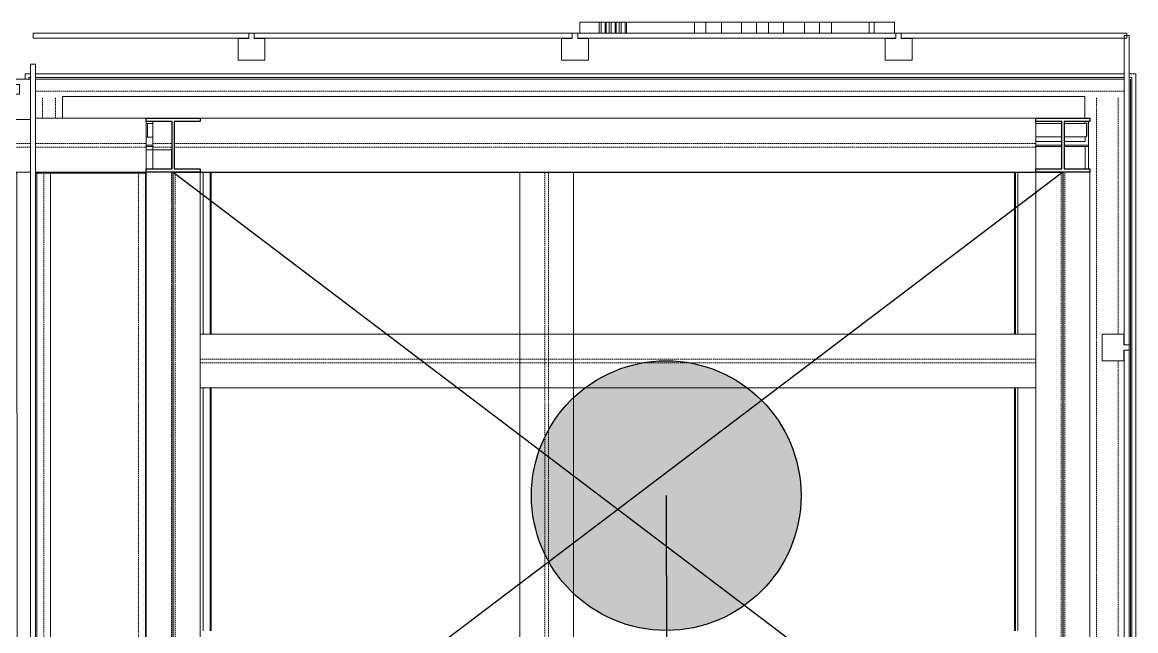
# Model space of a CAD drawing. Header units: millimetres. Extents: x 984 to 425800, y -34355 to 59419.
# Drawn here: x 136991 to 141121, y -13416 to -11160 of the extents above; entities that cross this region are included whole.
import ezdxf

# ---------------------------------------------------------------- set-up
doc = ezdxf.new("R2010")
doc.units = ezdxf.units.MM
doc.linetypes.add('DPA_Hidden 100', pattern=[7.2, 4.7, -2.5])
for name, color, linetype, lineweight in [('_ _ A-DETL-OPENING', 1, 'Continuous', 25), ('A-GENM', 1, 'Continuous', 9), ('A-GLAZ-CURT', 2, 'Continuous', 9), ('A-GLAZ-CWMG', 2, 'Continuous', 9), ('A-ROOF', 2, 'Continuous', 9), ('A-ROOM-IDEN', 3, 'Continuous', 25), ('I-WALL-E', 2, 'Continuous', 9), ('S-BEAM', 2, 'Continuous', 9), ('S-COLS', 6, 'Continuous', 25), ('S-COLS-E', 2, 'Continuous', 9)]:
    doc.layers.add(name, color=color, linetype=linetype, lineweight=lineweight)

# ---------------------------------------------------------------- blocks, each defined once
blk = doc.blocks.new('System Panel - DPA-AR_SP_Glass Panel 19mm-17713060-4110-01 GROUND LEVEL - REFLECTED CEILING PLAN')
at = {"layer": 'A-GLAZ-CURT'}
for p, q in [((-400.125, -9.5), (-400.125, 9.5)), ((-400.125, 9.5), (400.125, 9.5)), ((400.125, 9.5), (400.125, -9.5)), ((400.125, -9.5), (-400.125, -9.5))]:
    blk.add_line(p, q, dxfattribs=at)
blk = doc.blocks.new('H-Wide Flange-Column - H200x200x49_9-V258-4110-01 GROUND LEVEL - REFLECTED CEILING PLAN')
at = {"layer": 'S-COLS'}
for p, q in [((-100, 100), (100, 100)), ((-100, 88), (-100, 100)), ((-4, 88), (-100, 88)), ((-4, -88), (-4, 88)), ((100, 88), (4, 88)), ((4, 88), (4, -88)), ((100, 100), (100, 88)), ((-100, -100), (-100, -88)), ((-100, -88), (-4, -88)), ((100, -100), (-100, -100)), ((4, -88), (100, -88)), ((100, -88), (100, -100))]:
    blk.add_line(p, q, dxfattribs=at)
blk = doc.blocks.new('H-Wide Flange-Column - H200x200x49_9-V261-4110-01 GROUND LEVEL - REFLECTED CEILING PLAN')
at = {"layer": 'S-COLS'}
for p, q in [((-100, 100), (100, 100)), ((-100, 88), (-100, 100)), ((-4, 88), (-100, 88)), ((-4, -88), (-4, 88)), ((100, 88), (4, 88)), ((4, 88), (4, -88)), ((100, 100), (100, 88)), ((-100, -100), (-100, -88)), ((-100, -88), (-4, -88)), ((100, -100), (-100, -100)), ((4, -88), (100, -88)), ((100, -88), (100, -100))]:
    blk.add_line(p, q, dxfattribs=at)
blk = doc.blocks.new('H-Wide Flange Beams - H200x200x49_9-V262-4110-01 GROUND LEVEL - REFLECTED CEILING PLAN')
at = {"layer": 'S-BEAM'}
for p, q in [((-596, 100), (-1196, 100)), ((-1196, 100), (-596, 100)), ((-1196, 100), (-596, 100)), ((-1196, 100), (1291, 100)), ((504.2, 100), (-396, 100)), ((-396, 100), (504.2, 100)), ((-396, 100), (504.2, 100)), ((1291, 100), (704.2, 100)), ((704.2, 100), (1291, 100)), ((704.2, 100), (1291, 100)), ((-1279, -4), (-1279, -100)), ((-1279, -100), (-1279, -75.8)), ((-1279, -75.8), (-1279, -100)), ((-1279, -100), (-1279, -75.8)), ((-1279, -100), (1291, -100)), ((-1279, -100), (1291, -100)), ((-1279, -100), (1291, -100)), ((-1279, -100), (1291, -100))]:
    blk.add_line(p, q, dxfattribs=at)
at = {"layer": 'S-BEAM', "linetype": 'DPA_Hidden 100'}
blk.add_line((-1206.8, -6.5), (-1279, -6.5), dxfattribs=at)
blk = doc.blocks.new('H-Wide Flange Beams - H200x200x49_9-17713025-4110-01 GROUND LEVEL - REFLECTED CEILING PLAN')
at = {"layer": 'S-BEAM'}
for p, q in [((1726.3, 100), (-775, 100)), ((-775, 100), (1726.3, 100)), ((-775, 100), (1726.3, 100)), ((-775, 100), (1726.3, 100)), ((1726.3, 100), (1726.3, 4)), ((1726.3, 4), (1726.3, 100)), ((1726.3, 100), (1726.3, -100)), ((1726.3, -100), (1726.3, 100)), ((1726.3, -100), (1726.3, -4)), ((1726.3, -4), (1726.3, -100)), ((-775, -100), (1726.3, -100)), ((-775, -100), (1726.3, -100)), ((-775, -100), (1726.3, -100)), ((-775, -100), (1726.3, -100))]:
    blk.add_line(p, q, dxfattribs=at)
at = {"layer": 'S-BEAM', "linetype": 'DPA_Hidden 100'}
for p, q in [((1726.3, 6.5), (-773.3, 6.5)), ((1726.3, -6.5), (-773.3, -6.5))]:
    blk.add_line(p, q, dxfattribs=at)
blk = doc.blocks.new('DPA_SQ_50x50x3_2 - SQ 50X50X3_2-17713022-4110-01 GROUND LEVEL - REFLECTED CEILING PLAN')
at = {"layer": 'S-BEAM', "linetype": 'DPA_Hidden 100'}
blk.add_line((-1408.2, 0), (1092, 0), dxfattribs=at)
blk = doc.blocks.new('L03_Flashing_2 - L03_Flashing_3-17823054-4110-01 GROUND LEVEL - REFLECTED CEILING PLAN')
at = {"layer": 'A-ROOF'}
for p, q in [((92306.2, -16168.7), (92295.2, -16168.7)), ((92295.2, -16168.7), (92306.2, -16168.7)), ((92295.2, -16168.7), (92295.2, -18662.9)), ((92295.2, -16168.7), (92295.2, -18662.9)), ((92776.4, -16168.7), (92375.3, -16168.7)), ((92375.3, -16168.7), (92381.3, -16168.7)), ((92375.3, -16168.7), (92436.4, -16168.7)), ((92430.4, -16168.7), (92380.4, -16168.7)), ((92380.4, -16168.7), (92380.4, -18662.9)), ((92380.4, -16168.7), (92380.4, -18662.9)), ((92381.3, -16168.7), (92782.4, -16168.7)), ((92782.4, -16168.7), (92430.4, -16168.7)), ((92430.4, -18662.9), (92430.4, -16168.7)), ((92430.4, -16168.7), (92430.4, -18662.9)), ((92436.4, -16168.7), (92776.4, -16168.7)), ((92782.4, -18662.9), (92782.4, -16168.7)), ((92782.4, -16168.7), (92782.4, -18662.9)), ((92306.7, -18662.9), (92295.2, -18662.9)), ((92295.2, -18662.9), (92306.7, -18662.9)), ((92436.4, -18662.9), (92375.3, -18662.9)), ((92381.3, -18662.9), (92375.3, -18662.9)), ((92375.3, -18662.9), (92776.4, -18662.9)), ((92380.4, -18662.9), (92430.4, -18662.9)), ((92782.4, -18662.9), (92381.3, -18662.9)), ((92430.4, -18662.9), (92782.4, -18662.9)), ((92776.4, -18662.9), (92436.4, -18662.9))]:
    blk.add_line(p, q, dxfattribs=at)
blk = doc.blocks.new('H-Wide Flange Beams - H200x200x49_9-17713027-4110-01 GROUND LEVEL - REFLECTED CEILING PLAN')
at = {"layer": 'S-BEAM'}
for p, q in [((-1196, 100), (-1196, -100)), ((-1196, -100), (-1196, 100)), ((-1196, 100), (-1196, 4)), ((-1196, 4), (-1196, 100)), ((1304, 100), (-1196, 100)), ((-1196, 100), (1304, 100)), ((-1196, 100), (1304, 100)), ((-1196, 100), (1304, 100)), ((1304, 100), (1304, 4)), ((1304, 4), (1304, 100)), ((1304, 100), (1304, -100)), ((1304, -100), (1304, 100)), ((-1196, -100), (-1196, -4)), ((-1196, -4), (-1196, -100)), ((1304, -100), (1304, -4)), ((1304, -4), (1304, -100)), ((-1196, -100), (1304, -100)), ((-1196, -100), (1304, -100)), ((-1196, -100), (1304, -100)), ((-1196, -100), (1304, -100))]:
    blk.add_line(p, q, dxfattribs=at)
at = {"layer": 'S-BEAM', "linetype": 'DPA_Hidden 100'}
for p, q in [((1304, 6.5), (-1196, 6.5)), ((1304, -6.5), (-1196, -6.5))]:
    blk.add_line(p, q, dxfattribs=at)
blk = doc.blocks.new('System Panel - DPA-AR_SP_Glass Panel 19mm-17837109-4110-01 GROUND LEVEL - REFLECTED CEILING PLAN')
at = {"layer": 'A-GLAZ-CURT'}
for p, q in [((-418.125, -9.5), (-418.125, 9.5)), ((-418.125, 9.5), (418.125, 9.5)), ((418.125, 9.5), (418.125, -9.5)), ((418.125, -9.5), (-418.125, -9.5))]:
    blk.add_line(p, q, dxfattribs=at)
blk = doc.blocks.new('Rectangular Mullion - DPA_AR_Glass Lift Rev B-17712988-4110-01 GROUND LEVEL - REFLECTED CEILING PLAN')
at = {"layer": 'A-GLAZ-CWMG'}
for p, q in [((50, 90.5), (-50, 90.5)), ((-50, 90.5), (-50, 10.5)), ((50, 10.5), (50, 90.5)), ((-50, 10.5), (-10, 10.5)), ((-10, 10.5), (-10, -9.5)), ((10, -9.5), (10, 10.5)), ((10, 10.5), (50, 10.5)), ((-10, -9.5), (10, -9.5))]:
    blk.add_line(p, q, dxfattribs=at)
blk = doc.blocks.new('System Panel - DPA-AR_SP_Glass Panel 19mm-17713068-4110-01 GROUND LEVEL - REFLECTED CEILING PLAN')
at = {"layer": 'A-GLAZ-CURT'}
for p, q in [((-590, -9.5), (-590, 9.5)), ((-590, 9.5), (590, 9.5)), ((590, 9.5), (590, -9.5)), ((590, -9.5), (-590, -9.5))]:
    blk.add_line(p, q, dxfattribs=at)
blk = doc.blocks.new('System Panel - DPA-AR_SP_Glass Panel 19mm-17837103-4110-01 GROUND LEVEL - REFLECTED CEILING PLAN')
at = {"layer": 'A-GLAZ-CURT'}
for p, q in [((-573.3, -9.5), (-573.3, 9.5)), ((-573.3, 9.5), (573.3, 9.5)), ((573.3, 9.5), (573.3, -9.5)), ((573.3, -9.5), (-573.3, -9.5))]:
    blk.add_line(p, q, dxfattribs=at)
blk = doc.blocks.new('Rectangular Mullion - DPA_AR_Glass Lift Rev B-17712990-4110-01 GROUND LEVEL - REFLECTED CEILING PLAN')
at = {"layer": 'A-GLAZ-CWMG'}
for p, q in [((10, 9.5), (-10, 9.5)), ((-10, 9.5), (-10, -10.5)), ((10, -10.5), (10, 9.5)), ((-10, -10.5), (-50, -10.5)), ((-50, -10.5), (-50, -90.5)), ((50, -10.5), (10, -10.5)), ((50, -90.5), (50, -10.5)), ((-50, -90.5), (50, -90.5))]:
    blk.add_line(p, q, dxfattribs=at)
blk = doc.blocks.new('System Panel - DPA-AR_SP_Glass Panel 19mm-17713072-4110-01 GROUND LEVEL - REFLECTED CEILING PLAN')
at = {"layer": 'A-GLAZ-CURT'}
for p, q in [((-590, -9.5), (-590, 9.5)), ((-590, 9.5), (590, 9.5)), ((590, 9.5), (590, -9.5)), ((590, -9.5), (-590, -9.5))]:
    blk.add_line(p, q, dxfattribs=at)
blk = doc.blocks.new('H-Wide Flange Beams - H200x200x49_9-V263-4110-01 GROUND LEVEL - REFLECTED CEILING PLAN')
at = {"layer": 'S-BEAM'}
for p, q in [((-173.3, 100), (-773.3, 100)), ((-773.3, 100), (-173.3, 100)), ((-773.3, 100), (-173.3, 100)), ((-773.3, 100), (1726.3, 100)), ((926.9, 100), (26.7, 100)), ((26.7, 100), (926.9, 100)), ((26.7, 100), (926.9, 100)), ((1726.3, 100), (1126.9, 100)), ((1126.9, 100), (1726.3, 100)), ((1126.9, 100), (1726.3, 100)), ((1726.3, 100), (1726.3, 4)), ((1726.3, 4), (1726.3, 100)), ((1726.3, 100), (1726.3, -100)), ((1726.3, -100), (1726.3, 100)), ((1726.3, -100), (1726.3, -4)), ((1726.3, -4), (1726.3, -100)), ((-773.3, -100), (-173.3, -100)), ((-773.3, -100), (-173.3, -100)), ((-773.3, -100), (-173.3, -100)), ((-773.3, -100), (1726.3, -100)), ((26.7, -100), (926.9, -100)), ((26.7, -100), (926.9, -100)), ((26.7, -100), (926.9, -100)), ((1126.9, -100), (1726.3, -100)), ((1126.9, -100), (1726.3, -100)), ((1126.9, -100), (1726.3, -100))]:
    blk.add_line(p, q, dxfattribs=at)
at = {"layer": 'S-BEAM', "linetype": 'DPA_Hidden 100'}
for p, q in [((1726.3, 6.5), (-773.3, 6.5)), ((1726.3, -6.5), (-773.3, -6.5))]:
    blk.add_line(p, q, dxfattribs=at)
blk = doc.blocks.new('MRTA LOGO_700H - MRTA LOGO_700H-V264-4110-01 GROUND LEVEL - REFLECTED CEILING PLAN')
at = {"layer": 'A-GENM'}
for p, q in [((-878039, -11159.8), (-877692, -11159.8)), ((-877692, -11159.8), (-878039, -11159.8)), ((-878039, -11159.8), (-878039, -11199.8)), ((-877967.8, -11159.8), (-877734.1, -11159.8)), ((-877960.3, -11159.8), (-877967.8, -11159.8)), ((-877967.8, -11159.8), (-877967.8, -11199.8)), ((-877756.2, -11159.8), (-877960.3, -11159.8)), ((-877960.3, -11199.8), (-877960.3, -11159.8)), ((-877941.3, -11159.8), (-877945.9, -11159.8)), ((-877945.9, -11159.8), (-877741.8, -11159.8)), ((-877945.9, -11199.8), (-877945.9, -11159.8)), ((-877688.6, -11159.8), (-877941.3, -11159.8)), ((-877941.3, -11199.8), (-877941.3, -11159.8)), ((-877930.6, -11159.8), (-877696.8, -11159.8)), ((-877923, -11159.8), (-877930.6, -11159.8)), ((-877930.6, -11159.8), (-877930.6, -11199.8)), ((-877718.9, -11159.8), (-877923, -11159.8)), ((-877923, -11199.8), (-877923, -11159.8)), ((-877904.1, -11159.8), (-877908.6, -11159.8)), ((-877908.6, -11159.8), (-877704.5, -11159.8)), ((-877908.6, -11199.8), (-877908.6, -11159.8)), ((-877651.3, -11159.8), (-877904.1, -11159.8)), ((-877904.1, -11199.8), (-877904.1, -11159.8)), ((-877885.8, -11159.8), (-877893.3, -11159.8)), ((-877893.3, -11159.8), (-877659.6, -11159.8)), ((-877893.3, -11199.8), (-877893.3, -11159.8)), ((-877681.7, -11159.8), (-877885.8, -11159.8)), ((-877885.8, -11199.8), (-877885.8, -11159.8)), ((-877610.3, -11159.8), (-877875.7, -11159.8)), ((-877875.7, -11159.8), (-877610.3, -11159.8)), ((-877871.4, -11159.8), (-877667.3, -11159.8)), ((-877866.8, -11159.8), (-877871.4, -11159.8)), ((-877871.4, -11159.8), (-877871.4, -11199.8)), ((-877614.1, -11159.8), (-877866.8, -11159.8)), ((-877866.8, -11199.8), (-877866.8, -11159.8)), ((-877741.8, -11159.8), (-877756.2, -11159.8)), ((-877749.1, -11159.8), (-877679.1, -11159.8)), ((-877492.1, -11159.8), (-877749.1, -11159.8)), ((-877749.1, -11159.8), (-877492.1, -11159.8)), ((-877679.1, -11159.8), (-877749.1, -11159.8)), ((-877734.1, -11159.8), (-877710.3, -11159.8)), ((-877704.5, -11159.8), (-877718.9, -11159.8)), ((-877704.7, -11159.8), (-877688.6, -11159.8)), ((-877696.8, -11159.8), (-877673.1, -11159.8)), ((-877692, -11159.8), (-877610.3, -11159.8)), ((-877610.3, -11159.8), (-877692, -11159.8)), ((-877667.3, -11159.8), (-877681.7, -11159.8)), ((-877679.1, -11159.8), (-877457.1, -11159.8)), ((-877457.1, -11159.8), (-877679.1, -11159.8)), ((-877572.4, -11159.8), (-877673.3, -11159.8)), ((-877673.3, -11159.8), (-877636.7, -11159.8)), ((-877667.5, -11159.8), (-877651.3, -11159.8)), ((-877659.6, -11159.8), (-877635.8, -11159.8)), ((-877634.9, -11159.8), (-877657, -11159.8)), ((-877657, -11159.8), (-877575.3, -11159.8)), ((-877575.3, -11159.8), (-877657, -11159.8)), ((-877657, -11159.8), (-877634.9, -11159.8)), ((-877337.5, -11159.8), (-877639.3, -11159.8)), ((-877639.3, -11159.8), (-877337.5, -11159.8)), ((-877636.7, -11159.8), (-877612.9, -11159.8)), ((-877471.5, -11159.8), (-877634.9, -11159.8)), ((-877634.9, -11159.8), (-877471.5, -11159.8)), ((-877630.2, -11159.8), (-877614.1, -11159.8)), ((-877614.1, -11199.8), (-877614.1, -11159.8)), ((-877607.3, -11159.8), (-877545, -11159.8)), ((-877575.3, -11159.8), (-877471.5, -11159.8)), ((-877471.5, -11159.8), (-877575.3, -11159.8)), ((-877513.7, -11159.8), (-877572.4, -11159.8)), ((-877572.4, -11199.8), (-877572.4, -11159.8)), ((-877569.3, -11159.8), (-877302.5, -11159.8)), ((-877302.5, -11159.8), (-877569.3, -11159.8)), ((-877480, -11159.8), (-877540.2, -11159.8)), ((-877540.2, -11159.8), (-877489.6, -11159.8)), ((-877540, -11159.8), (-877482.8, -11159.8)), ((-877452.8, -11159.8), (-877513.7, -11159.8)), ((-877513.7, -11199.8), (-877513.7, -11159.8)), ((-877457.1, -11159.8), (-877489.3, -11159.8)), ((-877489.3, -11159.8), (-877457.1, -11159.8)), ((-877489.3, -11159.8), (-877465.9, -11159.8)), ((-877339, -11159.8), (-877465.3, -11159.8)), ((-877465.3, -11159.8), (-877428.7, -11159.8)), ((-877460.3, -11159.8), (-877444.1, -11159.8)), ((-877444.1, -11159.8), (-877458, -11159.8)), ((-877458, -11159.8), (-877428.3, -11159.8)), ((-877422.1, -11159.8), (-877457.1, -11159.8)), ((-877457.1, -11159.8), (-877345, -11159.8)), ((-877345, -11159.8), (-877457.1, -11159.8)), ((-877457.1, -11159.8), (-877422.1, -11159.8)), ((-877447.7, -11159.8), (-877452.8, -11159.8)), ((-877439.2, -11159.8), (-877447.7, -11159.8)), ((-877276.5, -11159.8), (-877439.8, -11159.8)), ((-877439.8, -11159.8), (-877035.7, -11159.8)), ((-877035.7, -11159.8), (-877439.8, -11159.8)), ((-877439.8, -11159.8), (-877276.5, -11159.8)), ((-877383.5, -11159.8), (-877439.2, -11159.8)), ((-877439.2, -11199.8), (-877439.2, -11159.8)), ((-877428.7, -11159.8), (-877404.9, -11159.8)), ((-877428.3, -11159.8), (-877422.2, -11159.8)), ((-877275, -11159.8), (-877422.1, -11159.8)), ((-877422.1, -11159.8), (-877275, -11159.8)), ((-877407.5, -11159.8), (-877391, -11159.8)), ((-877391, -11159.8), (-877405, -11159.8)), ((-877405, -11159.8), (-877383.5, -11159.8)), ((-877399.3, -11159.8), (-877329.2, -11159.8)), ((-877383.5, -11199.8), (-877383.5, -11159.8)), ((-877283.4, -11159.8), (-877339, -11159.8)), ((-877339, -11199.8), (-877339, -11159.8)), ((-877302.5, -11159.8), (-877337.5, -11159.8)), ((-877337.5, -11159.8), (-877302.5, -11159.8)), ((-877320.6, -11159.8), (-877263.8, -11159.8)), ((-877306.9, -11159.8), (-877256.3, -11159.8)), ((-877257.1, -11159.8), (-877306.9, -11159.8)), ((-877275.9, -11159.8), (-877283.4, -11159.8)), ((-877283.4, -11199.8), (-877283.4, -11159.8)), ((-876872.4, -11159.8), (-877276.5, -11159.8)), ((-877276.5, -11159.8), (-876872.4, -11159.8)), ((-877205.8, -11159.8), (-877275.9, -11159.8)), ((-877256.3, -11159.8), (-877232.6, -11159.8)), ((-877220.8, -11159.8), (-877255.8, -11159.8)), ((-877255.8, -11159.8), (-877235.1, -11159.8)), ((-877235.1, -11159.8), (-877255.8, -11159.8)), ((-877255.8, -11159.8), (-877220.8, -11159.8)), ((-877235.1, -11159.8), (-877165.1, -11159.8)), ((-877165.1, -11159.8), (-877235.1, -11159.8)), ((-877227, -11159.8), (-877210.8, -11159.8)), ((-877210.8, -11159.8), (-877224.7, -11159.8)), ((-877224.7, -11159.8), (-877150.2, -11159.8)), ((-877165.1, -11159.8), (-877220.8, -11159.8)), ((-877220.8, -11159.8), (-877165.1, -11159.8)), ((-877180.2, -11159.8), (-877206.7, -11159.8)), ((-877206.7, -11159.8), (-877031, -11159.8)), ((-877150.2, -11159.8), (-877205.8, -11159.8)), ((-877205.8, -11199.8), (-877205.8, -11159.8)), ((-877043.6, -11159.8), (-877180.2, -11159.8)), ((-877105.7, -11159.8), (-877164.8, -11159.8)), ((-877160.9, -11159.8), (-877038.9, -11159.8)), ((-877150.2, -11199.8), (-877150.2, -11159.8)), ((-876966.6, -11159.8), (-877105.7, -11159.8)), ((-877105.7, -11199.8), (-877105.7, -11159.8)), ((-877082.6, -11159.8), (-877076.6, -11159.8)), ((-876948.2, -11159.8), (-877078.7, -11159.8)), ((-877076.6, -11159.8), (-877012.1, -11159.8)), ((-877031, -11159.8), (-877007.2, -11159.8)), ((-877012.1, -11159.8), (-876988.3, -11159.8)), ((-877001.6, -11159.8), (-876948.2, -11159.8)), ((-876982.7, -11159.8), (-876966.6, -11159.8)), ((-876966.6, -11199.8), (-876966.6, -11159.8)), ((-876948.2, -11199.8), (-876948.2, -11159.8)), ((-876872.4, -11159.8), (-876872.4, -11199.8)), ((-878039, -11199.8), (-877692, -11199.8)), ((-877692, -11199.8), (-878039, -11199.8)), ((-877967.8, -11199.8), (-877960.3, -11199.8)), ((-877734.1, -11199.8), (-877967.8, -11199.8)), ((-877960.3, -11199.8), (-877756.2, -11199.8)), ((-877741.8, -11199.8), (-877945.9, -11199.8)), ((-877941.3, -11199.8), (-877688.6, -11199.8)), ((-877930.6, -11199.8), (-877923, -11199.8)), ((-877696.8, -11199.8), (-877930.6, -11199.8)), ((-877923, -11199.8), (-877718.9, -11199.8)), ((-877704.5, -11199.8), (-877908.6, -11199.8)), ((-877904.1, -11199.8), (-877651.3, -11199.8)), ((-877659.6, -11199.8), (-877893.3, -11199.8)), ((-877893.3, -11199.8), (-877885.8, -11199.8)), ((-877885.8, -11199.8), (-877681.7, -11199.8)), ((-877610.3, -11199.8), (-877875.7, -11199.8)), ((-877875.7, -11199.8), (-877610.3, -11199.8)), ((-877667.3, -11199.8), (-877871.4, -11199.8)), ((-877866.8, -11199.8), (-877614.1, -11199.8)), ((-877756.2, -11199.8), (-877741.8, -11199.8)), ((-877749.1, -11199.8), (-877492.1, -11199.8)), ((-877679.1, -11199.8), (-877749.1, -11199.8)), ((-877749.1, -11199.8), (-877679.1, -11199.8)), ((-877492.1, -11199.8), (-877749.1, -11199.8)), ((-877710.3, -11199.8), (-877734.1, -11199.8)), ((-877718.9, -11199.8), (-877704.5, -11199.8)), ((-877688.6, -11199.8), (-877704.7, -11199.8)), ((-877673.1, -11199.8), (-877696.8, -11199.8)), ((-877692, -11199.8), (-877610.3, -11199.8)), ((-877610.3, -11199.8), (-877692, -11199.8)), ((-877681.7, -11199.8), (-877667.3, -11199.8)), ((-877457.1, -11199.8), (-877679.1, -11199.8)), ((-877679.1, -11199.8), (-877457.1, -11199.8)), ((-877636.7, -11199.8), (-877673.3, -11199.8)), ((-877673.3, -11199.8), (-877572.4, -11199.8)), ((-877651.3, -11199.8), (-877667.5, -11199.8)), ((-877635.8, -11199.8), (-877659.6, -11199.8)), ((-877575.3, -11199.8), (-877657, -11199.8)), ((-877657, -11199.8), (-877634.9, -11199.8)), ((-877634.9, -11199.8), (-877657, -11199.8)), ((-877657, -11199.8), (-877575.3, -11199.8)), ((-877337.5, -11199.8), (-877639.3, -11199.8)), ((-877639.3, -11199.8), (-877337.5, -11199.8)), ((-877612.9, -11199.8), (-877636.7, -11199.8)), ((-877634.9, -11199.8), (-877471.5, -11199.8)), ((-877471.5, -11199.8), (-877634.9, -11199.8)), ((-877614.1, -11199.8), (-877630.2, -11199.8)), ((-877545, -11199.8), (-877607.3, -11199.8)), ((-877471.5, -11199.8), (-877575.3, -11199.8)), ((-877575.3, -11199.8), (-877471.5, -11199.8)), ((-877572.4, -11199.8), (-877513.7, -11199.8)), ((-877569.3, -11199.8), (-877302.5, -11199.8)), ((-877302.5, -11199.8), (-877569.3, -11199.8)), ((-877489.6, -11199.8), (-877540.2, -11199.8)), ((-877540.2, -11199.8), (-877480, -11199.8)), ((-877482.8, -11199.8), (-877540, -11199.8)), ((-877513.7, -11199.8), (-877452.8, -11199.8)), ((-877489.3, -11199.8), (-877457.1, -11199.8)), ((-877457.1, -11199.8), (-877489.3, -11199.8)), ((-877465.9, -11199.8), (-877489.3, -11199.8)), ((-877428.7, -11199.8), (-877465.3, -11199.8)), ((-877465.3, -11199.8), (-877339, -11199.8)), ((-877444.1, -11199.8), (-877460.3, -11199.8)), ((-877428.3, -11199.8), (-877458, -11199.8)), ((-877458, -11199.8), (-877444.1, -11199.8)), ((-877422.1, -11199.8), (-877457.1, -11199.8)), ((-877457.1, -11199.8), (-877345, -11199.8)), ((-877345, -11199.8), (-877457.1, -11199.8)), ((-877457.1, -11199.8), (-877422.1, -11199.8)), ((-877447.7, -11199.8), (-877439.2, -11199.8)), ((-877276.5, -11199.8), (-877439.8, -11199.8)), ((-877439.8, -11199.8), (-877035.7, -11199.8)), ((-877035.7, -11199.8), (-877439.8, -11199.8)), ((-877439.8, -11199.8), (-877276.5, -11199.8)), ((-877439.2, -11199.8), (-877383.5, -11199.8)), ((-877404.9, -11199.8), (-877428.7, -11199.8)), ((-877422.2, -11199.8), (-877428.3, -11199.8)), ((-877275, -11199.8), (-877422.1, -11199.8)), ((-877422.1, -11199.8), (-877275, -11199.8)), ((-877391, -11199.8), (-877407.5, -11199.8)), ((-877383.5, -11199.8), (-877405, -11199.8)), ((-877405, -11199.8), (-877391, -11199.8)), ((-877329.2, -11199.8), (-877399.3, -11199.8)), ((-877339, -11199.8), (-877283.4, -11199.8)), ((-877302.5, -11199.8), (-877337.5, -11199.8)), ((-877337.5, -11199.8), (-877302.5, -11199.8)), ((-877263.8, -11199.8), (-877320.6, -11199.8)), ((-877306.9, -11199.8), (-877257.1, -11199.8)), ((-877256.3, -11199.8), (-877306.9, -11199.8)), ((-876872.4, -11199.8), (-877276.5, -11199.8)), ((-877276.5, -11199.8), (-876872.4, -11199.8)), ((-877275.9, -11199.8), (-877205.8, -11199.8)), ((-877232.6, -11199.8), (-877256.3, -11199.8)), ((-877235.1, -11199.8), (-877255.8, -11199.8)), ((-877255.8, -11199.8), (-877220.8, -11199.8)), ((-877220.8, -11199.8), (-877255.8, -11199.8)), ((-877255.8, -11199.8), (-877235.1, -11199.8)), ((-877165.1, -11199.8), (-877235.1, -11199.8)), ((-877235.1, -11199.8), (-877165.1, -11199.8)), ((-877210.8, -11199.8), (-877227, -11199.8)), ((-877150.2, -11199.8), (-877224.7, -11199.8)), ((-877224.7, -11199.8), (-877210.8, -11199.8)), ((-877220.8, -11199.8), (-877165.1, -11199.8)), ((-877165.1, -11199.8), (-877220.8, -11199.8)), ((-877031, -11199.8), (-877206.7, -11199.8)), ((-877206.7, -11199.8), (-877180.2, -11199.8)), ((-877205.8, -11199.8), (-877150.2, -11199.8)), ((-877180.2, -11199.8), (-877043.6, -11199.8)), ((-877164.8, -11199.8), (-877105.7, -11199.8)), ((-877038.9, -11199.8), (-877160.9, -11199.8)), ((-877105.7, -11199.8), (-876966.6, -11199.8)), ((-877076.6, -11199.8), (-877082.6, -11199.8)), ((-877078.7, -11199.8), (-876948.2, -11199.8)), ((-877012.1, -11199.8), (-877076.6, -11199.8)), ((-877007.2, -11199.8), (-877031, -11199.8)), ((-876988.3, -11199.8), (-877012.1, -11199.8)), ((-876948.2, -11199.8), (-877001.6, -11199.8)), ((-876966.6, -11199.8), (-876982.7, -11199.8))]:
    blk.add_line(p, q, dxfattribs=at)
blk = doc.blocks.new('Rectangular Mullion - DPA-AR_Rectangular_Mullion_Bottom_Left _Flip-17713076-4110-01 GROUND LEVEL - REFLECTED CEILING PLAN')
at = {"layer": 'A-GLAZ-CWMG'}
for p, q in [((-65, 37.5), (0, 37.5)), ((-65, 17.5), (-65, 37.5)), ((-41, 17.5), (-65, 17.5)), ((-41, -17.5), (-41, 17.5)), ((0, 37.5), (0, -112.5)), ((-65, -112.5), (-65, -17.5)), ((-65, -17.5), (-41, -17.5)), ((0, -112.5), (-65, -112.5))]:
    blk.add_line(p, q, dxfattribs=at)
blk = doc.blocks.new('L03_Flashing_3 - L03_Flashing_3-17823207-4110-01 GROUND LEVEL - REFLECTED CEILING PLAN')
at = {"layer": 'A-ROOF'}
for p, q in [((-2924046.3, -571563.1), (-2924022.1, -571563.1)), ((-2924022.1, -571563.1), (-2924046.3, -571563.1)), ((-2924046.3, -574425.1), (-2924046.3, -571563.1)), ((-2924046.3, -571613.5), (-2924046.3, -571635.5)), ((-2924046.3, -571648.6), (-2924046.3, -574344.6)), ((-2923834.8, -571744.1), (-2923834.8, -572344.1)), ((-2923809.3, -572344.1), (-2923809.3, -571744.1)), ((-2923806, -572344.1), (-2923806, -571744.1)), ((-2923834.8, -572544.1), (-2923834.8, -573444.3)), ((-2923809.3, -573444.3), (-2923809.3, -572544.1)), ((-2923806, -573444.3), (-2923806, -572544.1)), ((-2923834.8, -573644.3), (-2923834.8, -574244.3)), ((-2923809.3, -574244.3), (-2923809.3, -573644.3)), ((-2923806, -574244.3), (-2923806, -573644.3)), ((-2924046.3, -574357.7), (-2924046.3, -574425.1)), ((-2924046.3, -574425.1), (-2923950.3, -574425.1)), ((-2923950.3, -574425.1), (-2924046.3, -574425.1))]:
    blk.add_line(p, q, dxfattribs=at)
blk = doc.blocks.new('Structural Framing 9 - Structural Framing 1-17823258-4110-01 GROUND LEVEL - REFLECTED CEILING PLAN')
at = {"layer": 'S-BEAM'}
for p, q in [((-2924356.8, -571382.9), (-2924356.8, -571463.9)), ((-2924356.8, -571463.9), (-2924356.8, -571382.9)), ((-2920565.3, -571382.9), (-2924356.8, -571382.9)), ((-2924356.8, -571382.9), (-2920565.3, -571382.9)), ((-2920565.3, -571382.9), (-2920565.3, -571463.9)), ((-2920565.3, -571463.9), (-2920565.3, -571382.9)), ((-2924046.3, -571482.9), (-2924022.1, -571482.9)), ((-2924046.3, -571482.9), (-2924022.1, -571482.9)), ((-2920747.3, -571482.9), (-2920650, -571482.9)), ((-2920642.3, -571482.9), (-2920565.3, -571482.9)), ((-2920565.3, -571475.9), (-2920565.3, -571482.5)), ((-2920565.3, -571482.9), (-2920565.3, -571475.9))]:
    blk.add_line(p, q, dxfattribs=at)
blk = doc.blocks.new('Structural Framing 14 - Structural Framing 1-17823284-4110-01 GROUND LEVEL - REFLECTED CEILING PLAN')
at = {"layer": 'S-BEAM'}
for p, q in [((-2924046.6, -571563.5), (-2924041.3, -571563.5)), ((-2924041.3, -571563.5), (-2924041.3, -571613.5)), ((-2924022.1, -571563.5), (-2924041.3, -571563.5)), ((-2920558.4, -571562.7), (-2920565.3, -571562.7)), ((-2920558.4, -571612.7), (-2920558.4, -571562.7)), ((-2924041.3, -571613.5), (-2924046.6, -571613.5)), ((-2924041.3, -571613.5), (-2924022.1, -571613.5)), ((-2920747.3, -571612.8), (-2920650.3, -571612.7)), ((-2920747.3, -571612.8), (-2920650.3, -571612.7)), ((-2920642.3, -571612.7), (-2920563.6, -571612.7)), ((-2920642.3, -571612.7), (-2920558.4, -571612.7))]:
    blk.add_line(p, q, dxfattribs=at)
blk = doc.blocks.new('H-Wide Flange Beams - H200x200x49_9-V267-4110-01 GROUND LEVEL - REFLECTED CEILING PLAN')
at = {"layer": 'S-BEAM'}
for p, q in [((-872, 100), (-872, -100)), ((-872, -100), (-872, 100)), ((-872, 100), (-872, 4)), ((-872, 4), (-872, 100)), ((-461.5, 100), (-872, 100)), ((-872, 100), (-461.5, 100)), ((-872, 100), (-461.5, 100)), ((-872, 100), (-461.5, 100)), ((1578, 100), (-442.5, 100)), ((-442.5, 100), (1673.9, 100)), ((-392.4, 100), (1578, 100)), ((-392.4, 100), (1578, 100)), ((1673.9, -100), (1673.9, 100)), ((-872, -100), (-872, -4)), ((-872, -4), (-872, -100)), ((-872, -100), (-461.5, -100)), ((-872, -100), (-461.5, -100)), ((-872, -100), (-461.5, -100)), ((-872, -100), (-461.5, -100)), ((-377.5, -100), (725, -100)), ((-377.5, -100), (725, -100)), ((790, -100), (1092.5, -100)), ((790, -100), (1092.5, -100)), ((1157.5, -100), (1673.9, -100)), ((1157.5, -100), (1673.9, -100)), ((1157.5, -100), (1673.9, -100)), ((1157.5, -100), (1673.9, -100))]:
    blk.add_line(p, q, dxfattribs=at)
at = {"layer": 'S-BEAM', "linetype": 'DPA_Hidden 100'}
for p, q in [((-461.5, 6.5), (-872, 6.5)), ((1673.9, 6.5), (-442.5, 6.5)), ((-461.5, -6.5), (-872, -6.5)), ((1673.9, -6.5), (-442.5, -6.5))]:
    blk.add_line(p, q, dxfattribs=at)
blk = doc.blocks.new('Structural Framing 16 - Structural Framing 1-17823344-4110-01 GROUND LEVEL - REFLECTED CEILING PLAN')
at = {"layer": 'S-BEAM'}
for p, q in [((-2923627.2, -571744.1), (-2923626.7, -574244.3)), ((-2923627.2, -571744.1), (-2923626.7, -574244.3)), ((-2923577.1, -572242.7), (-2923577.2, -571744.1)), ((-2923577.2, -571744.1), (-2923577.1, -572245.4))]:
    blk.add_line(p, q, dxfattribs=at)
blk = doc.blocks.new('H-Wide Flange Beams - H200x200x49_9-17713035-4110-01 GROUND LEVEL - REFLECTED CEILING PLAN')
at = {"layer": 'S-BEAM'}
for p, q in [((-660.5, 100), (-660.5, -100)), ((-660.5, -100), (-660.5, 100)), ((-660.5, 100), (-660.5, 4)), ((-660.5, 4), (-660.5, 100)), ((2537.9, 100), (-660.5, 100)), ((-660.5, 100), (2537.9, 100)), ((-660.5, 100), (2537.9, 100)), ((-660.5, 100), (2537.9, 100)), ((-660.5, -100), (-660.5, -4)), ((-660.5, -4), (-660.5, -100)), ((-660.5, -100), (2537.9, -100)), ((-660.5, -100), (2537.9, -100)), ((-660.5, -100), (2537.9, -100)), ((-660.5, -100), (2537.9, -100))]:
    blk.add_line(p, q, dxfattribs=at)
at = {"layer": 'S-BEAM', "linetype": 'DPA_Hidden 100'}
for p, q in [((2534.5, 6.5), (-660.5, 6.5)), ((2534.5, -6.5), (-660.5, -6.5))]:
    blk.add_line(p, q, dxfattribs=at)
blk = doc.blocks.new('H-Wide Flange Beams - H200x200x49_9-17713036-4110-01 GROUND LEVEL - REFLECTED CEILING PLAN')
at = {"layer": 'S-BEAM'}
for p, q in [((977.1, 100), (-736.5, 100)), ((-736.5, 100), (977.1, 100)), ((-736.5, 100), (977.1, 100)), ((-736.5, 100), (2537.9, 100)), ((2362.1, 100), (1177.1, 100)), ((1177.1, 100), (2362.1, 100)), ((1177.1, 100), (2362.1, 100)), ((2537.9, -88), (2537.9, 88)), ((2537.9, 17), (2537.9, 4)), ((2537.9, 4), (2537.9, 17)), ((2537.9, 17), (2537.9, -88)), ((2537.9, -88), (2537.9, -4)), ((2537.9, -4), (2537.9, -88)), ((-736.5, -100), (2537.9, -100)), ((-736.5, -100), (2537.9, -100)), ((-736.5, -100), (2537.9, -100)), ((-736.5, -100), (2537.9, -100))]:
    blk.add_line(p, q, dxfattribs=at)
at = {"layer": 'S-BEAM', "linetype": 'DPA_Hidden 100'}
for p, q in [((2537.9, 6.5), (2466.1, 6.5)), ((2537.9, -6.5), (2466.1, -6.5))]:
    blk.add_line(p, q, dxfattribs=at)
blk = doc.blocks.new('H-Wide Flange Beams - H200x200x49_9-V268-4110-01 GROUND LEVEL - REFLECTED CEILING PLAN')
at = {"layer": 'S-BEAM'}
for p, q in [((1726.3, 100), (-775, 100)), ((-775, 100), (1726.3, 100)), ((-775, 100), (1726.3, 100)), ((-775, 100), (1726.3, 100)), ((1726.3, 100), (1726.3, 4)), ((1726.3, 4), (1726.3, 100)), ((1726.3, 100), (1726.3, -100)), ((1726.3, -100), (1726.3, 100)), ((1726.3, -100), (1726.3, -4)), ((1726.3, -4), (1726.3, -100)), ((-775, -100), (926.9, -100)), ((-775, -100), (926.9, -100)), ((-775, -100), (926.9, -100)), ((-775, -100), (1726.3, -100)), ((1126.9, -100), (1726.3, -100)), ((1126.9, -100), (1726.3, -100)), ((1126.9, -100), (1726.3, -100))]:
    blk.add_line(p, q, dxfattribs=at)
blk = doc.blocks.new('H-Wide Flange Beams - H200x200x49_9-V269-4110-01 GROUND LEVEL - REFLECTED CEILING PLAN')
at = {"layer": 'S-BEAM'}
for p, q in [((1726.3, 100), (-775, 100)), ((-775, 100), (1726.3, 100)), ((-775, 100), (1726.3, 100)), ((-775, 100), (1726.3, 100)), ((1726.3, 100), (1726.3, 4)), ((1726.3, 4), (1726.3, 100)), ((1726.3, 100), (1726.3, -100)), ((1726.3, -100), (1726.3, 100)), ((1726.3, -100), (1726.3, -4)), ((1726.3, -4), (1726.3, -100)), ((-775, -100), (926.9, -100)), ((-775, -100), (926.9, -100)), ((-775, -100), (926.9, -100)), ((-775, -100), (926.9, -100)), ((1126.9, -100), (1726.3, -100)), ((1126.9, -100), (1726.3, -100)), ((1126.9, -100), (1726.3, -100)), ((1126.9, -100), (1726.3, -100))]:
    blk.add_line(p, q, dxfattribs=at)
blk = doc.blocks.new('DPA_SQ_50x50x3_2 - SQ 50X50X3_2-17713038-4110-01 GROUND LEVEL - REFLECTED CEILING PLAN')
at = {"layer": 'S-BEAM', "linetype": 'DPA_Hidden 100'}
for p, q in [((-1372.7, 0), (-1292, 0)), ((1608.2, 0), (1684.2, 0))]:
    blk.add_line(p, q, dxfattribs=at)
blk = doc.blocks.new('DPA_SQ_50x50x3_2 - SQ 50X50X3_2-V226-4110-01 GROUND LEVEL - REFLECTED CEILING PLAN')
at = {"layer": 'S-BEAM', "linetype": 'DPA_Hidden 100'}
for p, q in [((-1372.7, 0), (-491.8, 0)), ((-391.8, 0), (708.2, 0)), ((808.2, 0), (1684.2, 0))]:
    blk.add_line(p, q, dxfattribs=at)
blk = doc.blocks.new('DPA_SQ_50x50x3_2 - SQ 50X50X3_2-V227-4110-01 GROUND LEVEL - REFLECTED CEILING PLAN')
at = {"layer": 'S-BEAM', "linetype": 'DPA_Hidden 100'}
blk.add_line((-1372.7, 0), (1684.2, 0), dxfattribs=at)
blk = doc.blocks.new('DPA_SQ_50x50x3_2 - SQ 50X50X3_2-V271-4110-01 GROUND LEVEL - REFLECTED CEILING PLAN')
at = {"layer": 'S-BEAM', "linetype": 'DPA_Hidden 100'}
blk.add_line((-2349, 0), (1688.5, 0), dxfattribs=at)
blk = doc.blocks.new('H-Wide Flange Beams - H200x200x49_9-18135801-4110-01 GROUND LEVEL - REFLECTED CEILING PLAN')
at = {"layer": 'S-BEAM'}
for p, q in [((-603.5, -100), (-603.5, 100)), ((-603.5, 100), (-603.5, 4)), ((-603.5, 4), (-603.5, 100)), ((-603.5, 100), (-603.5, -100)), ((1111.4, 100), (-603.5, 100)), ((1111.4, 100), (-603.5, 100)), ((1111.4, 100), (-603.5, 100)), ((2496.4, 100), (-603.5, 100)), ((2496.4, 100), (1311.4, 100)), ((2496.4, 100), (1311.4, 100)), ((2496.4, 100), (1311.4, 100)), ((-603.5, -100), (-603.5, -4)), ((-603.5, -4), (-603.5, -100)), ((-603.5, -100), (1111.4, -100)), ((1111.4, -100), (-603.5, -100)), ((1111.4, -100), (-603.5, -100)), ((2496.4, -100), (-603.5, -100)), ((1311.4, -100), (2496.4, -100)), ((2496.4, -100), (1311.4, -100)), ((2496.4, -100), (1311.4, -100))]:
    blk.add_line(p, q, dxfattribs=at)
at = {"layer": 'S-BEAM', "linetype": 'DPA_Hidden 100'}
for p, q in [((2496.4, 6.5), (-603.5, 6.5)), ((2496.4, -6.5), (-603.5, -6.5))]:
    blk.add_line(p, q, dxfattribs=at)
blk = doc.blocks.new('System Panel - DPA-AR_SP_Glass Panel 19mm-18230875-4110-01 GROUND LEVEL - REFLECTED CEILING PLAN')
at = {"layer": 'A-GLAZ-CURT'}
for p, q in [((-1620.7, -9.5), (-1620.7, 9.5)), ((-1620.7, 9.5), (1620.7, 9.5)), ((-1620.7, 9.5), (-1620.7, -9.5)), ((1620.7, 9.5), (1620.7, -9.5)), ((1620.7, -9.5), (-1620.7, -9.5))]:
    blk.add_line(p, q, dxfattribs=at)

msp = doc.modelspace()

# ---------------------------------------------------------------- hatches: boundary and pattern name
at = {"layer": 'A-ROOM-IDEN'}
h = msp.add_hatch(color=256, dxfattribs=at)
edge = h.paths.add_edge_path()
edge.add_arc((139379.4, -12915), 500, 0, 360)

# ---------------------------------------------------------------- linework, layer by layer
at = {"layer": '_ _ A-DETL-OPENING'}
for p, q in [((137550.8, -14215.8), (137550.8, -11715.8)), ((137550.8, -11715.8), (140850.8, -11715.8)), ((140850.8, -11715.8), (137550.8, -14215.8)), ((137550.8, -11715.8), (140850.8, -14215.8)), ((140850.8, -11715.8), (140850.8, -14215.8))]:
    msp.add_line(p, q, dxfattribs=at)
at = {"layer": 'A-GENM'}
for p, q in [((137001.3, -11350.8), (137001.3, -11370.8)), ((137001.3, -11350.8), (137021.3, -11350.8)), ((137021.3, -11350.8), (137001.3, -11350.8)), ((137001.3, -11370.8), (137001.3, -11350.8)), ((137040.3, -11350.8), (141077.8, -11350.8)), ((141077.8, -11350.8), (137040.3, -11350.8)), ((141096.8, -11350.8), (141120.8, -11350.8)), ((141120.8, -11350.8), (141096.8, -11350.8)), ((141120.8, -14585.8), (141120.8, -11350.8)), ((141120.8, -11350.8), (141120.8, -14585.8)), ((137015.3, -11364.8), (137015.3, -11370.8)), ((137015.3, -11364.8), (137021.3, -11364.8)), ((137021.3, -11364.8), (137015.3, -11364.8)), ((137015.3, -11370.8), (137015.3, -11364.8)), ((137021.3, -11370.8), (137021.3, -11515.8)), ((137021.3, -11515.8), (137021.3, -11370.8)), ((137040.3, -11364.8), (141077.8, -11364.8)), ((141077.8, -11364.8), (137040.3, -11364.8)), ((137040.3, -11370.8), (141077.8, -11370.8)), ((141077.8, -11370.8), (137040.3, -11370.8)), ((141096.8, -11364.8), (141106.8, -11364.8)), ((141106.8, -11364.8), (141096.8, -11364.8)), ((141100.8, -11370.8), (141100.8, -14565.8)), ((141100.8, -14565.8), (141100.8, -11370.8)), ((141106.8, -11364.8), (141106.8, -14571.8)), ((141106.8, -14571.8), (141106.8, -11364.8)), ((140944.5, -11570.7), (140944.5, -11527.8)), ((140945.6, -11703.8), (140945.6, -11527.8)), ((140945.6, -11527.8), (140945.6, -11594.9)), ((140749.8, -11601.8), (140846.8, -11601.8)), ((140854.8, -11601.8), (140933.5, -11601.8)), ((140945.6, -11594.9), (140944.5, -11570.7)), ((137475, -11616), (137450.8, -11616)), ((137475, -11620.3), (137450.8, -11620.3)), ((140846.8, -11616), (140749.8, -11616)), ((140846.8, -11620.3), (140749.8, -11620.3)), ((140945.6, -11616), (140854.8, -11616)), ((140945.6, -11620.3), (140854.8, -11620.3)), ((140945.6, -11620.3), (140945.6, -11703.8)), ((140671, -11715.8), (140671, -12315.8)), ((140674.3, -11715.8), (140674.3, -12315.8)), ((140683.8, -12315.8), (140683.9, -11715.8)), ((140671, -12515.8), (140671, -13416)), ((140674.3, -12515.8), (140674.3, -13416)), ((140683.8, -13416), (140683.8, -12515.8))]:
    msp.add_line(p, q, dxfattribs=at)
at = {"layer": 'A-ROOF'}
for p, q in [((140933.5, -11601.8), (140933.5, -11584.4)), ((140933.5, -11703.8), (140933.5, -11620.3)), ((137040.3, -11718.8), (137146.3, -11718.8)), ((137146.3, -11718.8), (137040.3, -11718.8))]:
    msp.add_line(p, q, dxfattribs=at)
at = {"layer": 'A-ROOM-IDEN'}
msp.add_line((139379.4, -12915), (139398.8, -25135.9), dxfattribs=at)
msp.add_circle((139379.4, -12915), 500, dxfattribs=at)
at = {"layer": 'I-WALL-E'}
for p, q in [((137450.8, -11515.8), (137138.8, -11515.8)), ((137138.8, -11515.8), (137450.8, -11515.8)), ((137450.8, -11515.8), (137450.8, -11535.8)), ((137450.8, -11535.8), (137450.8, -11515.8))]:
    msp.add_line(p, q, dxfattribs=at)

# ---------------------------------------------------------------- block references
at = {"layer": 'A-GENM'}
msp.add_blockref('MRTA LOGO_700H - MRTA LOGO_700H-V264-4110-01 GROUND LEVEL - REFLECTED CEILING PLAN', (1017098.2, 0), dxfattribs=at)
at = {"layer": 'A-GLAZ-CURT'}
for name, p in [('System Panel - DPA-AR_SP_Glass Panel 19mm-17713060-4110-01 GROUND LEVEL - REFLECTED CEILING PLAN', (137430.9, -11209.3)), ('System Panel - DPA-AR_SP_Glass Panel 19mm-17713068-4110-01 GROUND LEVEL - REFLECTED CEILING PLAN', (138441, -11209.3)), ('System Panel - DPA-AR_SP_Glass Panel 19mm-17713068-4110-01 GROUND LEVEL - REFLECTED CEILING PLAN', (139641, -11209.3)), ('System Panel - DPA-AR_SP_Glass Panel 19mm-17837109-4110-01 GROUND LEVEL - REFLECTED CEILING PLAN', (140669.2, -11209.3))]:
    msp.add_blockref(name, p, dxfattribs=at)
for name, p, rotation in [('System Panel - DPA-AR_SP_Glass Panel 19mm-17837103-4110-01 GROUND LEVEL - REFLECTED CEILING PLAN', (141087.3, -11782.5), 89.99999999999925), ('System Panel - DPA-AR_SP_Glass Panel 19mm-18230875-4110-01 GROUND LEVEL - REFLECTED CEILING PLAN', (137030.8, -12935.6), 270), ('System Panel - DPA-AR_SP_Glass Panel 19mm-17713072-4110-01 GROUND LEVEL - REFLECTED CEILING PLAN', (141087.3, -12965.8), 89.99999999999925)]:
    msp.add_blockref(name, p, dxfattribs=dict(at, rotation=rotation))
at = {"layer": 'A-GLAZ-CWMG', "extrusion": (0, 0, -1)}
for name, p, rotation in [('Rectangular Mullion - DPA_AR_Glass Lift Rev B-17712988-4110-01 GROUND LEVEL - REFLECTED CEILING PLAN', (-137841, -11209.3), 180), ('Rectangular Mullion - DPA_AR_Glass Lift Rev B-17712988-4110-01 GROUND LEVEL - REFLECTED CEILING PLAN', (-139041, -11209.3), 180), ('Rectangular Mullion - DPA_AR_Glass Lift Rev B-17712988-4110-01 GROUND LEVEL - REFLECTED CEILING PLAN', (-140241, -11209.3), 180), ('Rectangular Mullion - DPA_AR_Glass Lift Rev B-17712990-4110-01 GROUND LEVEL - REFLECTED CEILING PLAN', (-141087.3, -12365.8), 90.00000000000077)]:
    msp.add_blockref(name, p, dxfattribs=dict(at, rotation=rotation))
at = {"layer": 'A-GLAZ-CWMG'}
msp.add_blockref('Rectangular Mullion - DPA-AR_Rectangular_Mullion_Bottom_Left _Flip-17713076-4110-01 GROUND LEVEL - REFLECTED CEILING PLAN', (137021.3, -11408.3), dxfattribs=at)
at = {"layer": 'A-ROOF'}
for name, p in [('L03_Flashing_3 - L03_Flashing_3-17823207-4110-01 GROUND LEVEL - REFLECTED CEILING PLAN', (3061497.1, 560028.3)), ('L03_Flashing_2 - L03_Flashing_3-17823054-4110-01 GROUND LEVEL - REFLECTED CEILING PLAN', (44665, 4449.9))]:
    msp.add_blockref(name, p, dxfattribs=at)
at = {"layer": 'S-BEAM', "extrusion": (0, 0, -1)}
msp.add_blockref('DPA_SQ_50x50x3_2 - SQ 50X50X3_2-V271-4110-01 GROUND LEVEL - REFLECTED CEILING PLAN', (-138728.8, -11414.8), dxfattribs=at)
for name, p, rotation in [('DPA_SQ_50x50x3_2 - SQ 50X50X3_2-17713038-4110-01 GROUND LEVEL - REFLECTED CEILING PLAN', (-137065.3, -13124), 89.99999999999581), ('DPA_SQ_50x50x3_2 - SQ 50X50X3_2-17713038-4110-01 GROUND LEVEL - REFLECTED CEILING PLAN', (-137113.8, -13124), 89.99999999999581), ('DPA_SQ_50x50x3_2 - SQ 50X50X3_2-V227-4110-01 GROUND LEVEL - REFLECTED CEILING PLAN', (-140975.8, -13124), 89.99999999999461), ('DPA_SQ_50x50x3_2 - SQ 50X50X3_2-V226-4110-01 GROUND LEVEL - REFLECTED CEILING PLAN', (-141055.8, -13124), 89.99999999999461), ('DPA_SQ_50x50x3_2 - SQ 50X50X3_2-17713022-4110-01 GROUND LEVEL - REFLECTED CEILING PLAN', (-137070.4, -13124), 269.9999999999958), ('DPA_SQ_50x50x3_2 - SQ 50X50X3_2-17713022-4110-01 GROUND LEVEL - REFLECTED CEILING PLAN', (-137070.4, -13124), 269.9999999999958), ('DPA_SQ_50x50x3_2 - SQ 50X50X3_2-17713022-4110-01 GROUND LEVEL - REFLECTED CEILING PLAN', (-137422.4, -13124), 269.9999999999958)]:
    msp.add_blockref(name, p, dxfattribs=dict(at, rotation=rotation))
at = {"layer": 'S-BEAM'}
for name, p in [('Structural Framing 9 - Structural Framing 1-17823258-4110-01 GROUND LEVEL - REFLECTED CEILING PLAN', (3061497.1, 559948.1)), ('Structural Framing 14 - Structural Framing 1-17823284-4110-01 GROUND LEVEL - REFLECTED CEILING PLAN', (3061497.1, 560028.3)), ('Structural Framing 16 - Structural Framing 1-17823344-4110-01 GROUND LEVEL - REFLECTED CEILING PLAN', (3060598.4, 560028.3))]:
    msp.add_blockref(name, p, dxfattribs=at)
for name, p, rotation in [('H-Wide Flange Beams - H200x200x49_9-V267-4110-01 GROUND LEVEL - REFLECTED CEILING PLAN', (136578.8, -11615.8), 180), ('H-Wide Flange Beams - H200x200x49_9-17713036-4110-01 GROUND LEVEL - REFLECTED CEILING PLAN', (140012.9, -11615.8), 180), ('H-Wide Flange Beams - H200x200x49_9-17713035-4110-01 GROUND LEVEL - REFLECTED CEILING PLAN', (140089.3, -11615.8), 180), ('H-Wide Flange Beams - H200x200x49_9-V262-4110-01 GROUND LEVEL - REFLECTED CEILING PLAN', (137550.8, -12911.8), 270), ('H-Wide Flange Beams - H200x200x49_9-17713027-4110-01 GROUND LEVEL - REFLECTED CEILING PLAN', (137550.8, -12911.8), 270), ('H-Wide Flange Beams - H200x200x49_9-V263-4110-01 GROUND LEVEL - REFLECTED CEILING PLAN', (138935.8, -12489.1), 270), ('H-Wide Flange Beams - H200x200x49_9-17713025-4110-01 GROUND LEVEL - REFLECTED CEILING PLAN', (140850.8, -12489.1), 270), ('H-Wide Flange Beams - H200x200x49_9-V268-4110-01 GROUND LEVEL - REFLECTED CEILING PLAN', (140850.8, -12489.1), 270), ('H-Wide Flange Beams - H200x200x49_9-V269-4110-01 GROUND LEVEL - REFLECTED CEILING PLAN', (140850.8, -12489.1), 270), ('H-Wide Flange Beams - H200x200x49_9-18135801-4110-01 GROUND LEVEL - REFLECTED CEILING PLAN', (140147.2, -12415.8), 180)]:
    msp.add_blockref(name, p, dxfattribs=dict(at, rotation=rotation))
at = {"layer": 'S-COLS-E'}
for name, p in [('H-Wide Flange-Column - H200x200x49_9-V261-4110-01 GROUND LEVEL - REFLECTED CEILING PLAN', (137550.8, -11615.8)), ('H-Wide Flange-Column - H200x200x49_9-V258-4110-01 GROUND LEVEL - REFLECTED CEILING PLAN', (140850.8, -11615.8))]:
    msp.add_blockref(name, p, dxfattribs=at)

doc.saveas('drawing.dxf')
